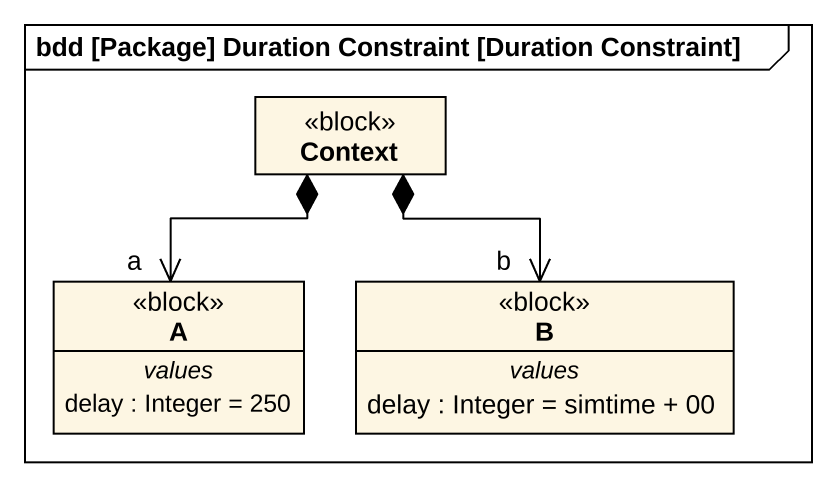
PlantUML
@startuml
mainframe bdd [Package] Duration Constraint [Duration Constraint]
hide circle
hide empty members
class Context <<block>>
class A <<block>> {
  -- values --
  delay : Integer = 250
}
class B <<block>> {
  -- values --
  delay : Integer = simtime + 00
}
Context *--> "a" A
Context *--> "b" B
@enduml
